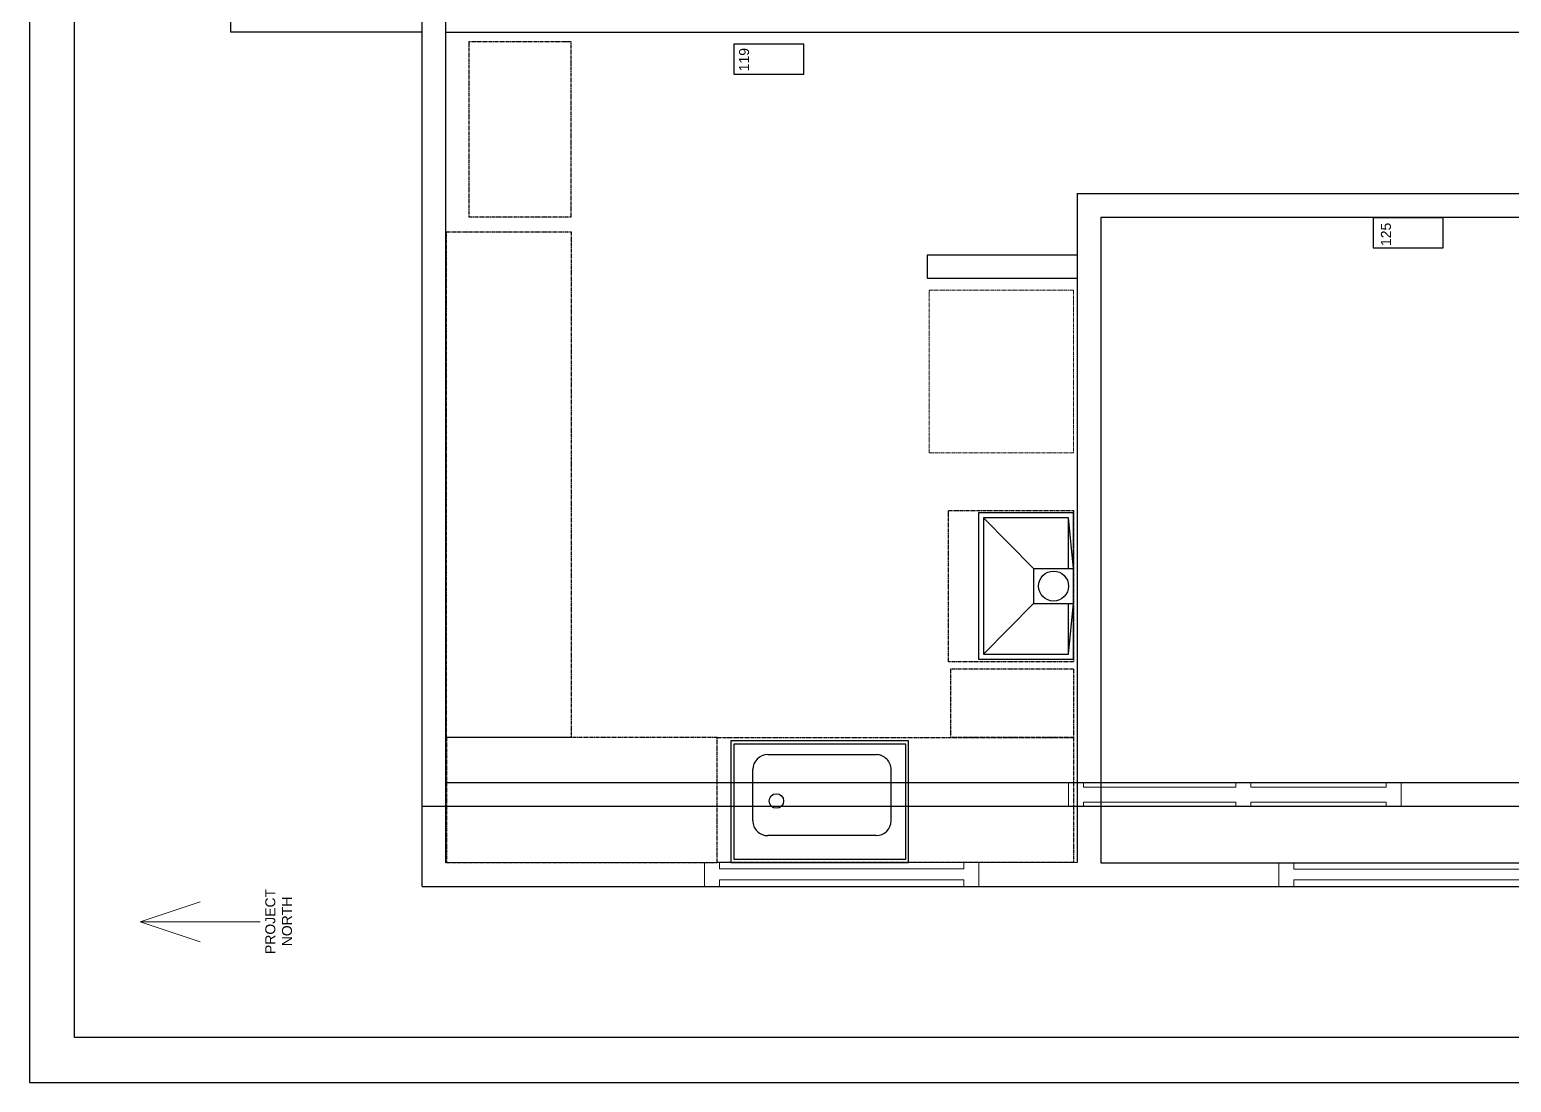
# Model space of a CAD drawing. Header units: inches. Extents: x 12 to 644, y -4 to 515.
# Drawn here: x 12.1 to 308.8, y -4 to 206.8 of the extents above; entities that cross this region are included whole.
import ezdxf

# ---------------------------------------------------------------- set-up
doc = ezdxf.new("R2010")
doc.units = ezdxf.units.IN
doc.header["$MEASUREMENT"] = 0
doc.linetypes.add('CENTER2', pattern=[1.125, 0.75, -0.125, 0.125, -0.125])
doc.layers.get('0').update_dxf_attribs({"color": 1, "lineweight": 9})
for name, color, linetype, lineweight in [('00-page-edge', 7, 'Continuous', 9), ('A101-Floorplan-1st-floor', 7, 'Continuous', 9), ('A201-Floorplan-2nd-floor', 7, 'Continuous', 9)]:
    doc.layers.add(name, color=color, linetype=linetype, lineweight=lineweight)
doc.layers.get('0').off()
doc.styles.get("Standard").update_dxf_attribs({"font": 'Arial.ttf', "height": 2})

# ---------------------------------------------------------------- blocks, each defined once
blk = doc.blocks.new('refrigerator')
at = {"layer": 'A201-Floorplan-2nd-floor', "linetype": 'CENTER2'}
blk.add_lwpolyline([(0, 0), (-32.625, 0), (-32.625, 28.925), (0, 28.925)], close=True, dxfattribs=at)
blk = doc.blocks.new('stove')
at = {"layer": 'A201-Floorplan-2nd-floor', "linetype": 'CENTER2', "lineweight": 30}
blk.add_lwpolyline([(-30.27, 25), (0, 25), (0, 0), (-30.27, 0)], close=True, dxfattribs=at)
blk = doc.blocks.new('L1-family-room-patio-doors')
at = {"layer": 'A101-Floorplan-1st-floor'}
for p, q in [((0, 66.63), (-4.75, 66.63)), ((-0.07, 66.63), (-0.07, 63.63)), ((-3.93, 63.63), (-4.75, 63.63)), ((-3.93, 33.13), (-3.93, 63.63)), ((-0.93, 33.13), (-0.93, 63.63)), ((0, 63.63), (-0.93, 63.63)), ((-4.75, 33.13), (-3.93, 33.13)), ((-0.93, 33.13), (0, 33.13)), ((-0.07, 33.13), (-0.07, 30.13)), ((-4.75, 30.13), (-3.93, 30.13)), ((-3.93, 3), (-3.93, 30.13)), ((-0.93, 3), (-0.93, 30.13)), ((-0.93, 30.13), (0, 30.13)), ((-4.75, 3), (-3.93, 3)), ((-0.93, 3), (0, 3)), ((-0.07, 3), (-0.07, 0)), ((-4.75, 0), (0, 0))]:
    blk.add_line(p, q, dxfattribs=at)
at = {"layer": 'A101-Floorplan-1st-floor', "lineweight": 30}
for p, q in [((-4.75, 66.63), (-4.75, 63.63)), ((-4.75, 33.13), (-4.75, 30.13)), ((-4.75, 3), (-4.75, 0))]:
    blk.add_line(p, q, dxfattribs=at)
blk = doc.blocks.new('L2-north-kitchen-butcher-block')
at = {"layer": 'A201-Floorplan-2nd-floor', "linetype": 'CENTER2', "lineweight": 30}
blk.add_lwpolyline([(0, -25), (-101.32, -25), (-101.32, 0), (0, 0)], close=True, dxfattribs=at)
blk = doc.blocks.new('L2-kitchen-NW-butcher-block')
at = {"layer": 'A201-Floorplan-2nd-floor', "linetype": 'CENTER2', "lineweight": 30}
blk.add_lwpolyline([(25, -54.19), (25, 0), (0, 0), (0, -54.19)], close=True, dxfattribs=at)
blk = doc.blocks.new('L2-kitchen-butcher-block-sink')
at = {"layer": 'A201-Floorplan-2nd-floor', "linetype": 'CENTER2', "lineweight": 30}
blk.add_lwpolyline([(0, 71.3625), (25, 71.3625), (25, 0), (0, 0)], close=True, dxfattribs=at)
blk = doc.blocks.new('L2-butcher-block-west-stove')
at = {"layer": 'A201-Floorplan-2nd-floor', "linetype": 'CENTER2', "lineweight": 30}
for p, q in [((13.69, 24.62), (0, 24.62)), ((0, 0), (0, 24.62)), ((13.69, 0), (13.69, 24.62)), ((13.69, 0), (0, 0))]:
    blk.add_line(p, q, dxfattribs=at)
blk = doc.blocks.new('smart-hood')
at = {"lineweight": 30}
for p, q in [((11.15625, 8), (11.15625, 0)), ((18.15625, 8), (11.15625, 8)), ((18.15625, 8), (18.15625, 0))]:
    blk.add_line(p, q, dxfattribs=at)
blk.add_lwpolyline([(0, 0), (29.3125, 0), (29.3125, 19), (0, 19)], close=True, dxfattribs=at)
blk.add_lwpolyline([(18.15625, 1), (28.3125, 1), (28.3125, 18), (1, 18), (1, 1), (11.15625, 1)], dxfattribs=at)
blk.add_circle((14.65625, 4), 3, dxfattribs=at)
blk = doc.blocks.new('L2-stove-exhaust-hood')
at = {"layer": 'A201-Floorplan-2nd-floor', "lineweight": 30}
for p, q in [((0, 8), (-10.15625, 18)), ((17.15625, 18), (7, 8)), ((-10.15625, 1), (0, 0)), ((7, 0), (17.15625, 1))]:
    blk.add_line(p, q, dxfattribs=at)
blk.add_blockref('smart-hood', (-11.15625, 0), dxfattribs=at)
blk = doc.blocks.new('L2-cabinet-holding-kitchen-sink')
at = {"layer": 'A201-Floorplan-2nd-floor', "lineweight": -3}
for points in [[(0, 0), (0, 35.56), (-24.42, 35.56), (-24.4, 0)], [(-23.77, 0.62), (-23.8, 34.94), (-0.63, 34.94), (-0.63, 0.62)]]:
    blk.add_lwpolyline(points, close=True, dxfattribs=at)
blk = doc.blocks.new('L2-kitchen-sink-and-drain')
at = {"layer": 'A201-Floorplan-2nd-floor', "lineweight": -3}
for p, q in [((-3.9375, 4.71875), (6.28125, 4.71875)), ((-6.9375, -19.96875), (-6.9375, 1.71875)), ((9.28125, 1.71875), (9.28125, -19.96875)), ((-3.9375, -22.96875), (6.28125, -22.96875))]:
    blk.add_line(p, q, dxfattribs=at)
blk.add_circle((0, 0), 1.45459, dxfattribs=at)
for centre, start, end in [((-3.9375, 1.71875), 90, 180), ((6.28125, 1.71875), 0, 90), ((-3.9375, -19.96875), 180, 270), ((6.28125, -19.96875), 270, 0)]:
    blk.add_arc(centre, 3, start, end, dxfattribs=at)
blk = doc.blocks.new('L1-ceiling-register-119')
at = {"layer": 'A101-Floorplan-1st-floor', "lineweight": 30}
for p, q in [((-6, 0, -95.12), (-6, -14, -95.12)), ((0, 0, -95.12), (-6, 0, -95.12)), ((0, -14, -95.12), (0, 0, -95.12)), ((-6, -14, -95.12), (0, -14, -95.12))]:
    blk.add_line(p, q, dxfattribs=at)
blk = doc.blocks.new('L2-west-bedroom-window')
at = {"layer": 'A201-Floorplan-2nd-floor'}
for p, q in [((-4.75, 70.4), (-0.02, 70.4)), ((-3.45, 67.4), (-4.75, 67.4)), ((-3.45, 67.4), (-3.45, 3)), ((-0.02, 67.4), (-1.3, 67.4)), ((-1.3, 67.4), (-1.3, 3)), ((-4.75, 3), (-3.45, 3)), ((-1.3, 3), (0, 3)), ((0, 3), (0, 0)), ((0, 0), (-4.75, 0))]:
    blk.add_line(p, q, dxfattribs=at)
at = {"layer": 'A201-Floorplan-2nd-floor', "lineweight": 30}
for p, q in [((-4.75, 70.4), (-4.75, 67.4)), ((-0.02, 70.4), (-0.02, 67.4)), ((-4.75, 3), (-4.75, 0))]:
    blk.add_line(p, q, dxfattribs=at)
blk = doc.blocks.new('L2-kitchen-window')
at = {"layer": 'A201-Floorplan-2nd-floor'}
for p, q in [((-0.03, 54.87), (-4.83, 54.87)), ((-0.03, 54.88), (-0.03, 51.87)), ((-3.51, 51.87), (-4.83, 51.87)), ((-3.51, 51.87), (-3.51, 3)), ((-0.03, 51.87), (-1.31, 51.87)), ((-1.31, 51.87), (-1.31, 3)), ((-4.82, 3), (-3.51, 3)), ((-1.31, 3), (0, 3)), ((0, 3), (0, 0)), ((0, 0), (-4.82, 0))]:
    blk.add_line(p, q, dxfattribs=at)
at = {"layer": 'A201-Floorplan-2nd-floor', "lineweight": 30}
for p, q in [((-4.83, 54.87), (-4.83, 51.87)), ((-4.82, 3), (-4.82, 0))]:
    blk.add_line(p, q, dxfattribs=at)
blk = doc.blocks.new('north-arrow')
at = {"layer": '00-page-edge', "lineweight": 5}
for points in [[(-3.99, -12), (0, 0), (4, -12)], [(0, 0), (0, -12), (0, -24)]]:
    blk.add_lwpolyline(points, dxfattribs=at)

msp = doc.modelspace()

# ---------------------------------------------------------------- linework, layer by layer
at = {"layer": '00-page-edge', "lineweight": -3}
for points in [[(12.1, -4.04), (619.4, -4.04), (619.4, 515.31), (12.1, 515.31)], [(565.4, 4.96), (21.1, 4.96), (21.1, 506.31), (565.4, 506.31)]]:
    msp.add_lwpolyline(points, close=True, dxfattribs=at)
at = {"layer": 'A101-Floorplan-1st-floor', "lineweight": -3}
for p, q in [((52.38, 206.32), (52.38, 459.75)), ((90.69, 206.32), (52.38, 206.32)), ((90.69, 51.29), (90.69, 206.32)), ((95.44, 56.04), (95.44, 206.32)), ((95.44, 206.32), (319.82, 206.32)), ((95.44, 56.04), (422.85, 56.04)), ((90.69, 51.29), (532.5, 51.29))]:
    msp.add_line(p, q, dxfattribs=at)
at = {"layer": 'A201-Floorplan-2nd-floor', "lineweight": -3}
for p, q in [((90.69, 35.17), (90.69, 356.57)), ((221.79, 161.66), (191.79, 161.66)), ((191.79, 161.66), (191.79, 157.03)), ((191.79, 157.03), (221.79, 157.03)), ((90.69, 35.17), (532.5, 35.27))]:
    msp.add_line(p, q, dxfattribs=at)
at = {"layer": 'A201-Floorplan-2nd-floor', "lineweight": 5}
msp.add_line((120.54, 204.35), (119.41, 204.35), dxfattribs=at)
at = {"layer": 'A201-Floorplan-2nd-floor', "lineweight": -3}
msp.add_lwpolyline([(221.79, 173.94), (221.79, 40.03), (95.41, 39.94), (95.41, 351.82), (390.6, 351.82), (390.6, 242.75), (453.45, 242.75), (453.45, 218.25), (439.9, 218.25), (439.9, 152.5), (404.56, 152.5), (404.56, 173.94), (221.78, 173.94)], dxfattribs=at)
at = {"layer": 'A201-Floorplan-2nd-floor', "linetype": 'CENTER2', "lineweight": -3}
msp.add_lwpolyline([(120.54, 204.35), (100.04, 204.35), (100.04, 169.35), (120.54, 169.35)], close=True, dxfattribs=at)
at = {"layer": 'A201-Floorplan-2nd-floor', "lineweight": -3}
msp.add_lwpolyline([(226.53, 39.92), (370.66, 39.96), (370.66, 93.04), (399.81, 93.04), (399.81, 169.19), (226.53, 169.19)], close=True, dxfattribs=at)

# ---------------------------------------------------------------- block references
at = {"lineweight": -3, "rotation": 89.99999999999999}
for name, p in [('L2-north-kitchen-butcher-block', (95.54, 166.35)), ('refrigerator', (221.09, 154.65)), ('stove', (221.09, 110.48)), ('L2-stove-exhaust-hood', (221.09, 91.87)), ('L2-butcher-block-west-stove', (221.09, 65.03)), ('L2-kitchen-sink-and-drain', (161.6, 52.32))]:
    msp.add_blockref(name, p, dxfattribs=at)
at = {"lineweight": 5, "rotation": 89.99999999999999}
for name, p in [('L2-cabinet-holding-kitchen-sink', (188.07, 64.4)), ('L2-kitchen-window', (202.11, 40.01)), ('L2-west-bedroom-window', (332.6, 39.95))]:
    msp.add_blockref(name, p, dxfattribs=at)
at = {"layer": '00-page-edge', "lineweight": 5, "rotation": 89.99999999999999}
msp.add_blockref('north-arrow', (34.24, 28.12), dxfattribs=at)
at = {"layer": 'A101-Floorplan-1st-floor', "lineweight": 5, "rotation": 89.99999999999999}
for p in [(153.07, 203.89, 95.12), (281.07, 169.09, 95.12)]:
    msp.add_blockref('L1-ceiling-register-119', p, dxfattribs=at)
at = {"layer": 'A101-Floorplan-1st-floor', "lineweight": -3, "rotation": 89.99999999999999}
msp.add_blockref('L1-family-room-patio-doors', (286.7, 56.04), dxfattribs=at)
at = {"layer": 'A201-Floorplan-2nd-floor', "lineweight": -3, "rotation": 89.99999999999999}
for name, p in [('L2-kitchen-NW-butcher-block', (95.54, 40.03)), ('L2-kitchen-butcher-block-sink', (221.09, 40.03))]:
    msp.add_blockref(name, p, dxfattribs=at)

# ---------------------------------------------------------------- texts
at = {"layer": '00-page-edge', "lineweight": 5, "insert": (61.96, 28.19), "char_height": 2, "width": 33.7721, "attachment_point": 5, "rotation": 90}
msp.add_mtext('PROJECT\\PNORTH', dxfattribs=at)
at = {"layer": 'A101-Floorplan-1st-floor', "lineweight": 5}
for s, p in [('119', (156.13, 198.47)), ('125', (284.64, 163.48))]:
    msp.add_text(s, height=2, rotation=90, dxfattribs=at).set_placement(p)

doc.saveas('drawing.dxf')
